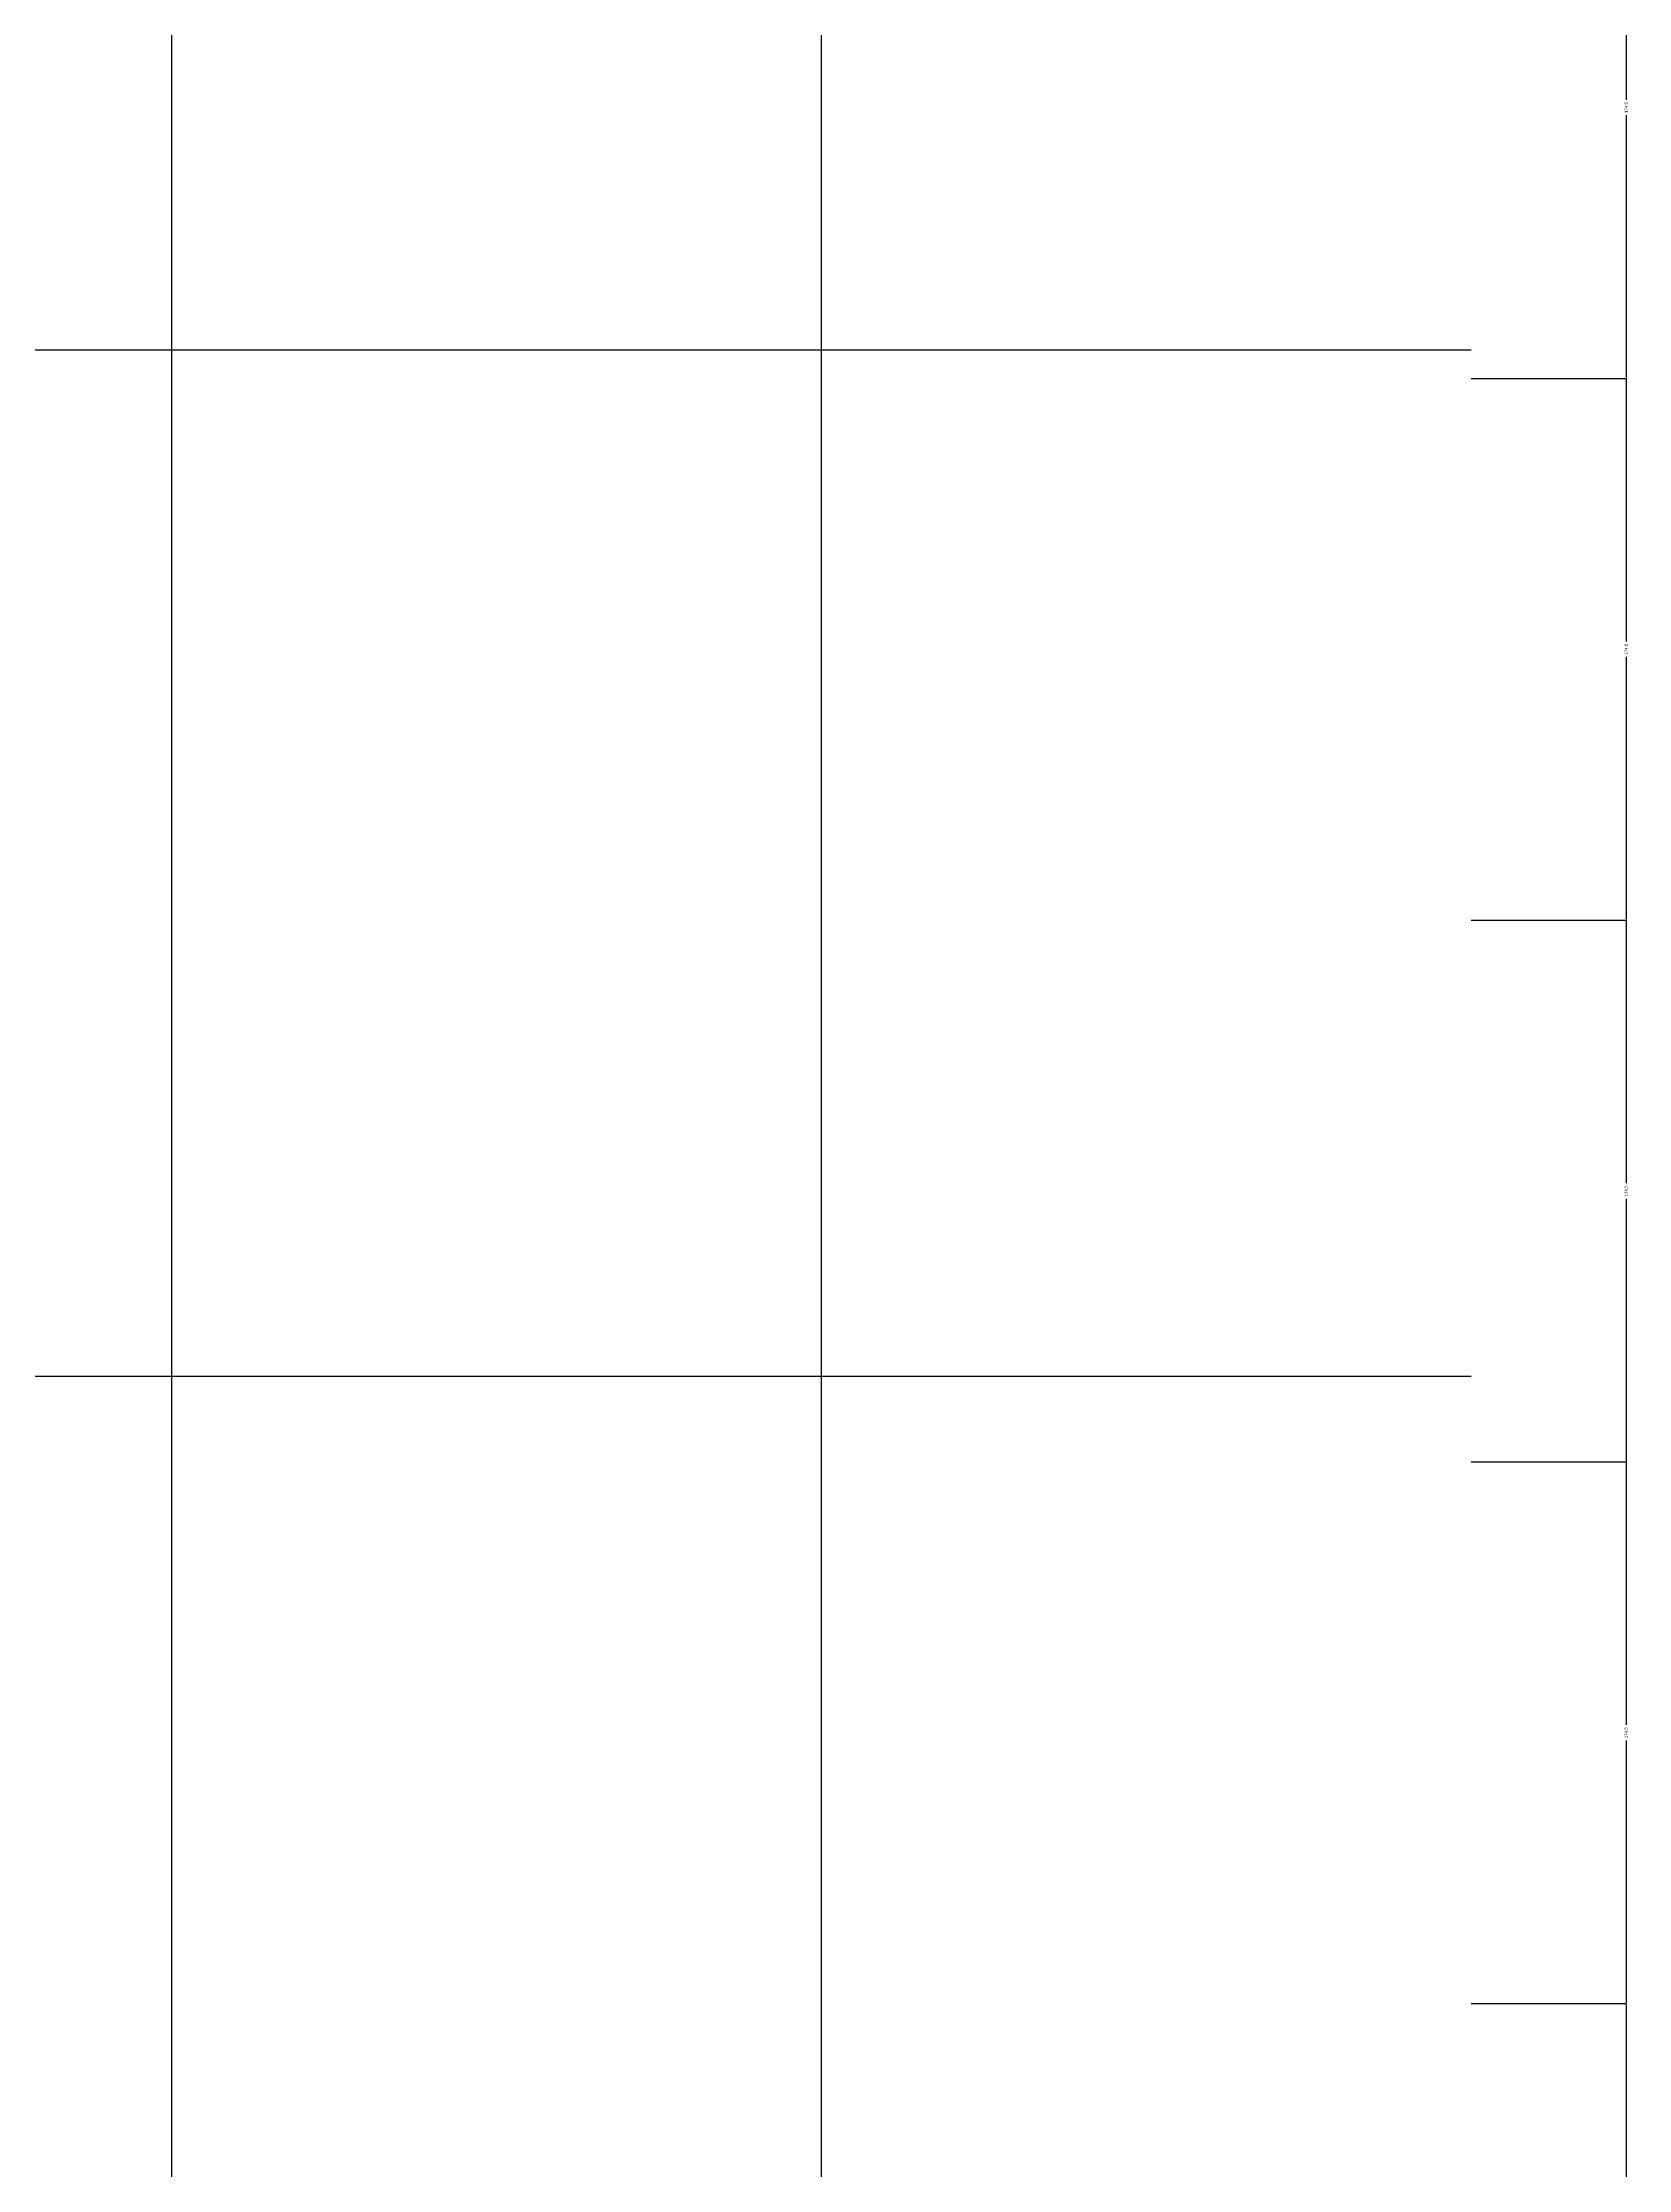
# Model space of a CAD drawing. Header units: inches. Extents: x -5298 to 11252, y 8210 to 22495.
# Drawn here: x 10011 to 10521, y 13893 to 14578 of the extents above; entities that cross this region are included whole.
import ezdxf

# ---------------------------------------------------------------- set-up
doc = ezdxf.new("R2010")
doc.units = ezdxf.units.IN
doc.header["$LTSCALE"] = 11
doc.header["$MEASUREMENT"] = 0
doc.layers.get('Defpoints').update_dxf_attribs({"color": 40})
doc.layers.add('BEAM', color=3, linetype='Continuous')
doc.layers.add('dim', color=3, linetype='Continuous')
doc.styles.get("Standard").update_dxf_attribs({"font": 'arial.ttf'})
doc.dimstyles.get("Standard").update_dxf_attribs({"dimtxt": 2.5, "dimasz": 2.5, "dimexe": 1.25, "dimexo": 0.625, "dimtad": 1, "dimtxsty": 'Standard', "dimcen": 2.5, "dimazin": 3, "dimtfac": 1, "dimtmove": 0, "dimatfit": 3})

# ---------------------------------------------------------------- blocks, each defined once
blk = doc.blocks.new('_CLOSEDFILLED')
at = {"color": 0, "linetype": 'BYBLOCK'}
blk.add_solid([(-1, 0.2), (0, 0), (-1, -0.2)], dxfattribs=at)
blk = doc.blocks.new('*D122')
at = {"color": 2}
for p, q in [((10470.73, 13946.24), (10520.73, 13946.24)), ((10520.73, 13861.49), (10520.73, 13945.99)), ((10520.73, 13771.99), (10520.73, 13856.49)), ((10470.73, 13771.74), (10520.73, 13771.74))]:
    blk.add_line(p, q, dxfattribs=at)
at = {"layer": 'Defpoints'}
for p in [(10470.73, 13946.24), (10470.73, 13771.74), (10520.73, 13771.74)]:
    blk.add_point(p, dxfattribs=at)
at = {"layer": 'dim', "color": 2, "xscale": 0.25, "yscale": 0.25}
for p, rotation in [((10520.73, 13946.24), 90), ((10520.73, 13771.74), 270)]:
    blk.add_blockref('_CLOSEDFILLED', p, dxfattribs=dict(at, rotation=rotation))
at = {"layer": 'dim', "color": 0, "insert": (10520.73, 13858.99), "char_height": 1, "attachment_point": 5, "rotation": 90}
blk.add_mtext('174,5', dxfattribs=at)
blk = doc.blocks.new('*D123')
at = {"color": 2}
for p, q in [((10470.73, 14120.74), (10520.73, 14120.74)), ((10520.73, 14035.99), (10520.73, 14120.49)), ((10520.73, 13946.49), (10520.73, 14030.99)), ((10470.73, 13946.24), (10520.73, 13946.24))]:
    blk.add_line(p, q, dxfattribs=at)
at = {"layer": 'Defpoints'}
for p in [(10470.73, 14120.74), (10470.73, 13946.24), (10520.73, 13946.24)]:
    blk.add_point(p, dxfattribs=at)
at = {"layer": 'dim', "color": 2, "xscale": 0.25, "yscale": 0.25}
for p, rotation in [((10520.73, 14120.74), 90), ((10520.73, 13946.24), 270)]:
    blk.add_blockref('_CLOSEDFILLED', p, dxfattribs=dict(at, rotation=rotation))
at = {"layer": 'dim', "color": 0, "insert": (10520.73, 14033.49), "char_height": 1, "attachment_point": 5, "rotation": 90}
blk.add_mtext('174,5', dxfattribs=at)
blk = doc.blocks.new('*D124')
at = {"color": 2}
for p, q in [((10470.73, 14295.24), (10520.73, 14295.24)), ((10520.73, 14210.49), (10520.73, 14294.99)), ((10520.73, 14120.99), (10520.73, 14205.49)), ((10470.73, 14120.74), (10520.73, 14120.74))]:
    blk.add_line(p, q, dxfattribs=at)
at = {"layer": 'Defpoints'}
for p in [(10470.73, 14295.24), (10470.73, 14120.74), (10520.73, 14120.74)]:
    blk.add_point(p, dxfattribs=at)
at = {"layer": 'dim', "color": 2, "xscale": 0.25, "yscale": 0.25}
for p, rotation in [((10520.73, 14295.24), 90), ((10520.73, 14120.74), 270)]:
    blk.add_blockref('_CLOSEDFILLED', p, dxfattribs=dict(at, rotation=rotation))
at = {"layer": 'dim', "color": 0, "insert": (10520.73, 14207.99), "char_height": 1, "attachment_point": 5, "rotation": 90}
blk.add_mtext('174,5', dxfattribs=at)
blk = doc.blocks.new('*D125')
at = {"color": 2}
for p, q in [((10470.73, 14469.74), (10520.73, 14469.74)), ((10520.73, 14384.99), (10520.73, 14469.49)), ((10520.73, 14295.49), (10520.73, 14379.99)), ((10470.73, 14295.24), (10520.73, 14295.24))]:
    blk.add_line(p, q, dxfattribs=at)
at = {"layer": 'Defpoints'}
for p in [(10470.73, 14469.74), (10470.73, 14295.24), (10520.73, 14295.24)]:
    blk.add_point(p, dxfattribs=at)
at = {"layer": 'dim', "color": 2, "xscale": 0.25, "yscale": 0.25}
for p, rotation in [((10520.73, 14469.74), 90), ((10520.73, 14295.24), 270)]:
    blk.add_blockref('_CLOSEDFILLED', p, dxfattribs=dict(at, rotation=rotation))
at = {"layer": 'dim', "color": 0, "insert": (10520.73, 14382.49), "char_height": 1, "attachment_point": 5, "rotation": 90}
blk.add_mtext('174,5', dxfattribs=at)
blk = doc.blocks.new('*D126')
at = {"color": 2}
for p, q in [((10470.73, 14644.23), (10520.73, 14644.23)), ((10520.73, 14559.48), (10520.73, 14643.98)), ((10520.73, 14469.99), (10520.73, 14554.48)), ((10470.73, 14469.74), (10520.73, 14469.74))]:
    blk.add_line(p, q, dxfattribs=at)
at = {"layer": 'Defpoints'}
for p in [(10470.73, 14644.23), (10470.73, 14469.74), (10520.73, 14469.74)]:
    blk.add_point(p, dxfattribs=at)
at = {"layer": 'dim', "color": 2, "xscale": 0.25, "yscale": 0.25}
for p, rotation in [((10520.73, 14644.23), 90), ((10520.73, 14469.74), 270)]:
    blk.add_blockref('_CLOSEDFILLED', p, dxfattribs=dict(at, rotation=rotation))
at = {"layer": 'dim', "color": 0, "insert": (10520.73, 14556.98), "char_height": 1, "attachment_point": 5, "rotation": 90}
blk.add_mtext('174,5', dxfattribs=at)

msp = doc.modelspace()

# ---------------------------------------------------------------- linework, layer by layer
at = {"layer": 'BEAM', "color": 5}
for p, q in [((10052.371, 11503.269), (10052.371, 17785.198)), ((10261.551, 11503.269), (10261.551, 17785.198)), ((6496.312, 14478.92), (10470.731, 14478.92)), ((6496.312, 14148.292), (10470.731, 14148.292))]:
    msp.add_line(p, q, dxfattribs=at)

# ---------------------------------------------------------------- dimensions: what is measured, and where the dimension line sits
at = {"layer": 'dim', "color": 2}
for base, p1, p2, picture, middle in [((10520.731, 14469.736), (10470.731, 14469.736), (10470.731, 14644.234), '*D126', (10520.731, 14556.985)), ((10520.731, 14295.238), (10470.731, 14295.238), (10470.731, 14469.736), '*D125', (10520.731, 14382.487)), ((10520.731, 14120.74), (10470.731, 14120.74), (10470.731, 14295.238), '*D124', (10520.731, 14207.989)), ((10520.731, 13946.242), (10470.731, 13946.242), (10470.731, 14120.74), '*D123', (10520.731, 14033.491)), ((10520.731, 13771.744), (10470.731, 13771.744), (10470.731, 13946.242), '*D122', (10520.731, 13858.993))]:
    dim = msp.add_linear_dim(base=base, p1=p1, p2=p2, angle=90, dimstyle='Standard', dxfattribs=at)
    dim.commit()
    dim.dimension.update_dxf_attribs({"geometry": picture, "text_midpoint": middle})

doc.saveas('drawing.dxf')
